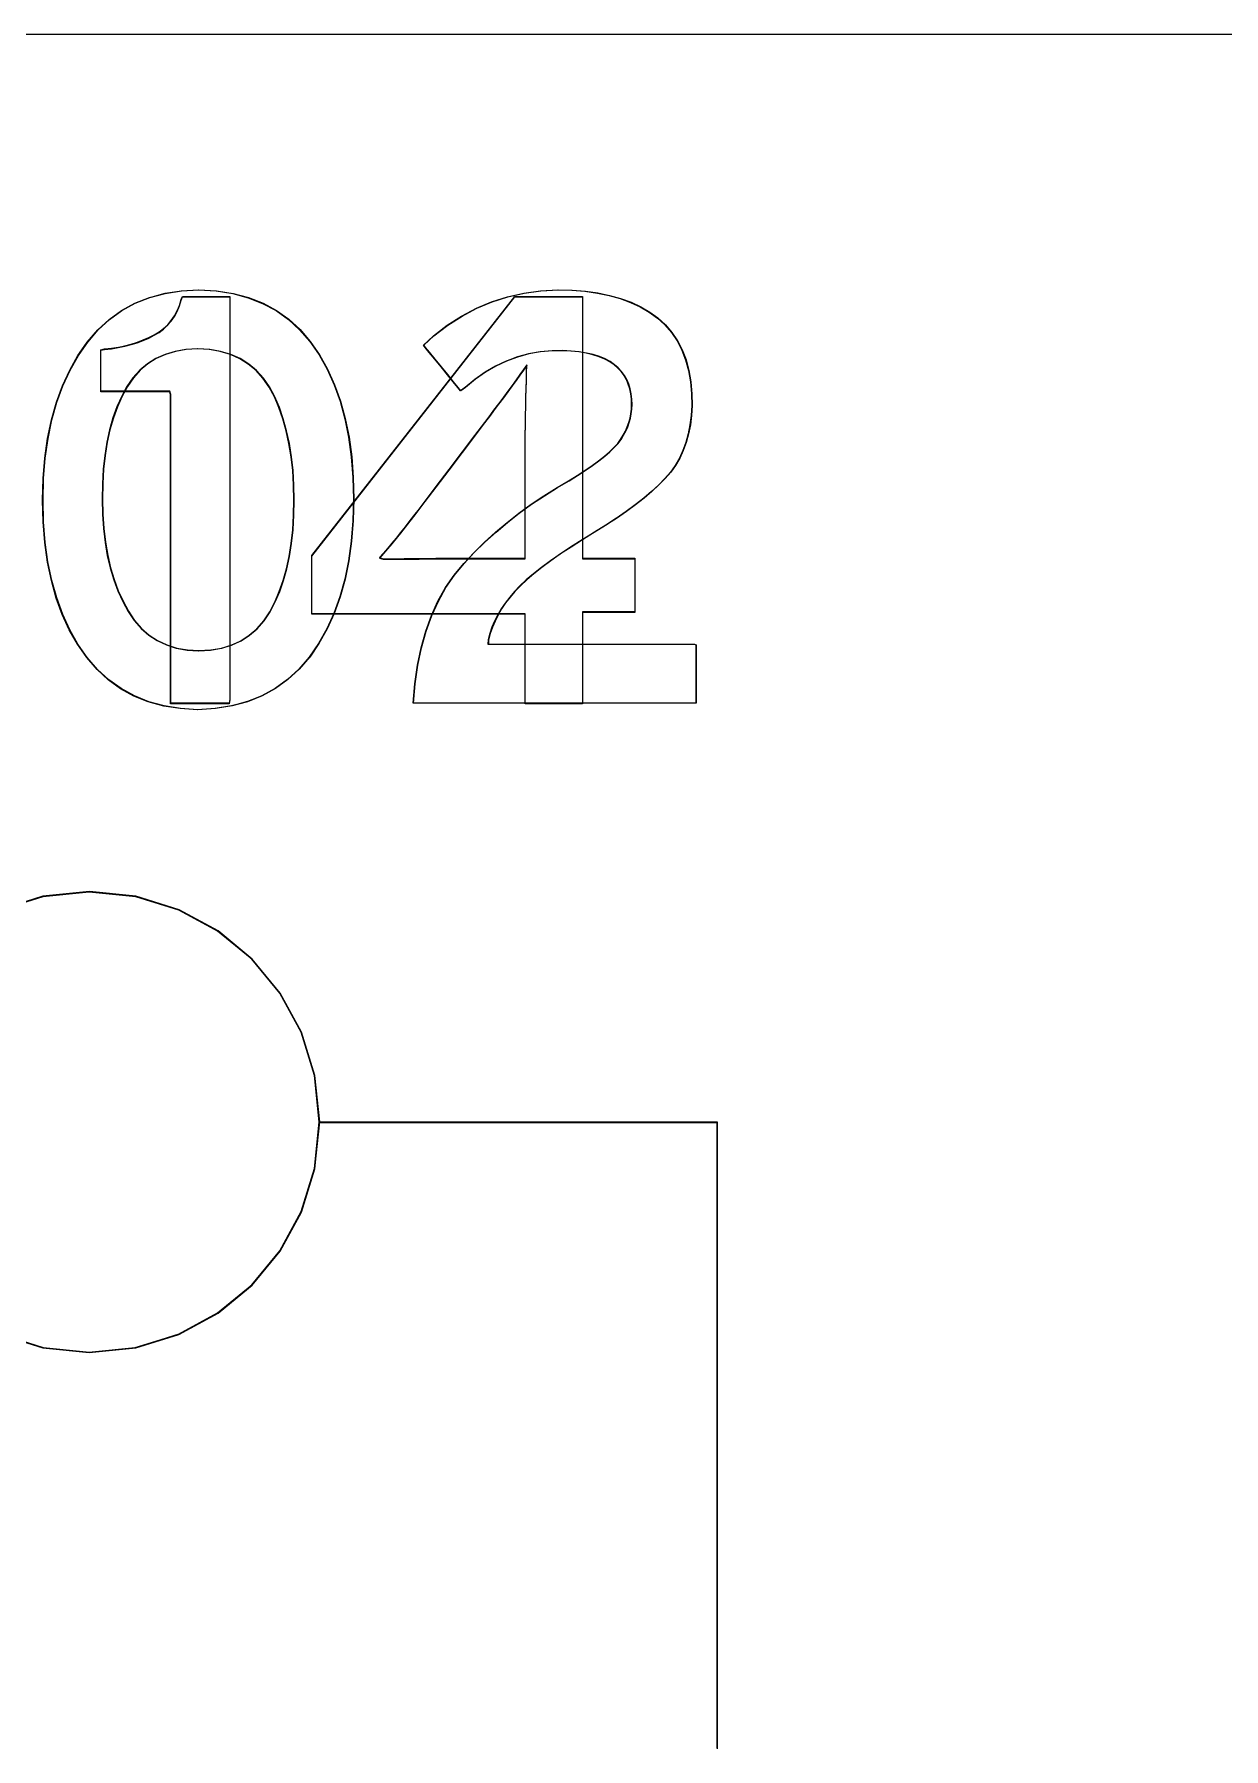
# Model space of a CAD drawing. Extents: x 1 to 47.7, y 0.2 to 35.
# Drawn here: x 38.6083 to 38.8924, y 11.9352 to 12.3447 of the extents above; entities that cross this region are included whole.
import ezdxf

# ---------------------------------------------------------------- set-up
doc = ezdxf.new("R2010")
doc.units = 0
doc.header["$MEASUREMENT"] = 0
for name, color, linetype in [('5_1___24__TARGET_LEDS___12', 7, 'CONTINUOUS'), ('6_2___8__INDEPENDENT_INPUT', 7, 'CONTINUOUS'), ('6_3___8__OPTOISO_INDEPENDE', 7, 'CONTINUOUS'), ('6_4___24__OPTOISO_INDEPEND', 7, 'CONTINUOUS'), ('6_5___8__INDEPENDENT_INPUT', 7, 'CONTINUOUS'), ('6_6___8__INDEPENDENT_INPUT', 7, 'CONTINUOUS'), ('6_7___8__OPTOISO_INDEPENDE', 7, 'CONTINUOUS'), ('6_8___8__OPTOISO_INDEPENDE', 7, 'CONTINUOUS'), ('7_0_____DWG', 7, 'CONTINUOUS')]:
    doc.layers.add(name, color=color, linetype=linetype)

msp = doc.modelspace()

# ---------------------------------------------------------------- linework, layer by layer
at = {"layer": '5_1___24__TARGET_LEDS___12'}
for points in [[(38.64084, 12.18481), (38.64084, 12.18766), (38.64084, 12.19524), (38.64084, 12.20611), (38.64084, 12.21879), (38.64084, 12.23183), (38.64084, 12.24379), (38.64084, 12.25319), (38.64084, 12.2586), (38.64068, 12.25934), (38.63947, 12.25934), (38.63736, 12.25934), (38.63468, 12.25934), (38.63176, 12.25934), (38.62892, 12.25934), (38.62648, 12.25934), (38.62478, 12.25934), (38.62415, 12.25934), (38.62415, 12.25972), (38.62415, 12.26074), (38.62415, 12.26221), (38.62415, 12.26391), (38.62415, 12.26567), (38.62415, 12.26728), (38.62415, 12.26855), (38.62415, 12.26928), (38.62501, 12.26945), (38.6267, 12.26964), (38.62833, 12.2699), (38.62991, 12.27022), (38.63142, 12.27061), (38.63288, 12.27107), (38.63428, 12.27159), (38.63562, 12.27218), (38.6369, 12.27283), (38.63808, 12.27354), (38.63916, 12.27434), (38.64013, 12.27524), (38.64099, 12.27625), (38.64175, 12.27735), (38.64239, 12.27855), (38.64293, 12.27985), (38.64336, 12.28125), (38.64365, 12.28199), (38.64448, 12.28199), (38.64592, 12.28199), (38.64775, 12.28199), (38.64975, 12.28199), (38.65169, 12.28199), (38.65335, 12.28199), (38.65451, 12.28199), (38.65495, 12.28199), (38.65495, 12.27827), (38.65495, 12.26838), (38.65495, 12.25422), (38.65495, 12.23768), (38.65495, 12.22067), (38.65495, 12.20508), (38.65495, 12.19282), (38.65495, 12.18578), (38.65481, 12.18481), (38.65379, 12.18481), (38.652, 12.18481), (38.64974, 12.18481), (38.64727, 12.18481), (38.64487, 12.18481), (38.64282, 12.18481), (38.64138, 12.18481)], [(38.72594, 12.26563), (38.72515, 12.2645), (38.7243, 12.26331), (38.72339, 12.26205), (38.72243, 12.26073), (38.72141, 12.25934), (38.72033, 12.25789), (38.7192, 12.25637), (38.718, 12.25479), (38.71724, 12.25377), (38.71582, 12.25191), (38.71344, 12.24877), (38.71047, 12.24485), (38.70727, 12.24062), (38.70419, 12.23656), (38.70161, 12.23315), (38.69988, 12.23088), (38.69919, 12.22996), (38.69802, 12.22844), (38.69688, 12.22699), (38.69578, 12.2256), (38.69471, 12.22427), (38.69367, 12.22301), (38.69266, 12.22181), (38.69169, 12.22068), (38.69075, 12.21961), (38.69159, 12.21932), (38.69319, 12.21933), (38.69486, 12.21933), (38.6966, 12.21935), (38.6984, 12.21936), (38.70026, 12.21938), (38.70219, 12.21941), (38.70418, 12.21943), (38.70571, 12.21946), (38.7069, 12.21946), (38.70924, 12.21946), (38.71236, 12.21946), (38.71585, 12.21946), (38.71931, 12.21946), (38.72234, 12.21946), (38.72455, 12.21946), (38.72553, 12.21946), (38.72555, 12.22028), (38.72555, 12.22298), (38.72555, 12.22703), (38.72555, 12.23185), (38.72555, 12.23687), (38.72555, 12.24153), (38.72555, 12.24525), (38.72555, 12.24747), (38.72556, 12.24889), (38.7256, 12.25128), (38.72564, 12.25358), (38.72568, 12.2558), (38.72573, 12.25794), (38.72578, 12.25999), (38.72583, 12.26195), (38.72588, 12.26383)]]:
    msp.add_lwpolyline(points, close=True, dxfattribs=at)
for points in [[(38.73924, 12.20664), (38.73924, 12.18481), (38.72555, 12.18481), (38.72555, 12.20618), (38.67457, 12.20618), (38.67457, 12.22008), (38.72309, 12.28199), (38.73924, 12.28199), (38.73924, 12.21946), (38.75171, 12.21946), (38.75171, 12.20664), (38.73924, 12.20664)], [(38.60002, 12.03412), (38.61034, 12.03092), (38.62142, 12.0298), (38.63251, 12.03092), (38.64283, 12.03412), (38.65218, 12.03919), (38.66032, 12.0459), (38.66704, 12.05404), (38.67211, 12.06338), (38.67531, 12.07371), (38.67643, 12.08479), (38.67531, 12.09588), (38.67211, 12.10621), (38.66704, 12.11556), (38.66032, 12.1237), (38.65218, 12.13041), (38.64283, 12.13548), (38.63251, 12.13869), (38.62142, 12.1398), (38.61034, 12.13869), (38.60002, 12.13548)], [(38.67643, 12.08479), (38.77143, 12.08479), (38.77143, 11.93517)]]:
    msp.add_lwpolyline(points, dxfattribs=at)
at = {"layer": '6_2___8__INDEPENDENT_INPUT'}
for points in [[(38.68461, 12.2337), (38.68448, 12.22856), (38.68409, 12.22365), (38.68344, 12.21898), (38.68253, 12.21455), (38.68136, 12.21035), (38.67993, 12.2064), (38.67824, 12.20268), (38.67628, 12.19921), (38.67407, 12.19598), (38.67159, 12.19309), (38.66888, 12.19059), (38.66591, 12.18845), (38.66269, 12.18669), (38.65923, 12.1853), (38.65552, 12.18429), (38.65156, 12.18365), (38.64735, 12.18338), (38.64319, 12.18365), (38.63928, 12.18428), (38.63561, 12.18529), (38.63218, 12.18666), (38.629, 12.1884), (38.62605, 12.19052), (38.62336, 12.193), (38.6209, 12.19586), (38.61869, 12.19904), (38.61674, 12.20247), (38.61505, 12.20614), (38.61362, 12.21007), (38.61245, 12.21424), (38.61154, 12.21866), (38.61089, 12.22334), (38.6105, 12.22826), (38.61037, 12.23343), (38.6105, 12.23859), (38.61089, 12.24352), (38.61155, 12.2482), (38.61247, 12.25264), (38.61366, 12.25684), (38.61511, 12.2608), (38.61682, 12.26452), (38.6188, 12.268), (38.62104, 12.27123), (38.62352, 12.27413), (38.62625, 12.27663), (38.62921, 12.27876), (38.63241, 12.28051), (38.63585, 12.28188), (38.63954, 12.28286), (38.64346, 12.28346), (38.64762, 12.28368), (38.65183, 12.28344), (38.65578, 12.28282), (38.65948, 12.28183), (38.66293, 12.28047), (38.66612, 12.27874), (38.66907, 12.27664), (38.67177, 12.27418), (38.67422, 12.27134), (38.6764, 12.26816), (38.67833, 12.26472), (38.67999, 12.26103), (38.6814, 12.25709), (38.68256, 12.25291), (38.68346, 12.24848), (38.6841, 12.2438), (38.68448, 12.23888)], [(38.69887, 12.18494), (38.69927, 12.1896), (38.6999, 12.19403), (38.70077, 12.19821), (38.70188, 12.20216), (38.70323, 12.20586), (38.70481, 12.20933), (38.70662, 12.21257), (38.70868, 12.21556), (38.71096, 12.21831), (38.7134, 12.22091), (38.71594, 12.22341), (38.71858, 12.22581), (38.72131, 12.22813), (38.72415, 12.23035), (38.72709, 12.23247), (38.73013, 12.23451), (38.73328, 12.23644), (38.73602, 12.23805), (38.73805, 12.23931), (38.73992, 12.24053), (38.74163, 12.24171), (38.74317, 12.24285), (38.74456, 12.24395), (38.74578, 12.24501), (38.74684, 12.24603), (38.74774, 12.247), (38.74846, 12.24796), (38.74906, 12.24894), (38.74959, 12.24994), (38.75004, 12.25096), (38.75041, 12.25199), (38.7507, 12.25304), (38.75091, 12.25411), (38.75104, 12.25519), (38.75108, 12.25629), (38.75104, 12.2576), (38.7509, 12.25886), (38.75064, 12.26006), (38.75029, 12.26119), (38.74982, 12.26225), (38.74925, 12.26324), (38.74858, 12.26416), (38.7478, 12.26501), (38.74691, 12.2658), (38.74585, 12.26654), (38.74465, 12.26718), (38.7433, 12.26774), (38.74182, 12.2682), (38.74019, 12.26857), (38.73842, 12.26886), (38.73652, 12.26905), (38.73446, 12.26916), (38.73206, 12.26914), (38.72921, 12.26888), (38.72644, 12.26838), (38.72374, 12.26765), (38.72111, 12.26667), (38.71855, 12.26546), (38.71607, 12.26401), (38.71366, 12.26232), (38.71132, 12.26039), (38.7102, 12.25959), (38.70955, 12.26038), (38.70845, 12.26173), (38.70706, 12.26344), (38.70554, 12.26531), (38.70404, 12.26715), (38.70273, 12.26876), (38.70177, 12.26994), (38.70131, 12.27051), (38.70376, 12.27271), (38.70705, 12.27523), (38.71046, 12.27742), (38.71398, 12.27928), (38.71763, 12.28082), (38.72141, 12.28203), (38.7253, 12.28291), (38.72932, 12.28346), (38.73347, 12.28368), (38.73678, 12.2836), (38.73993, 12.28335), (38.74291, 12.28294), (38.74572, 12.28236), (38.74836, 12.28161), (38.75084, 12.2807), (38.75315, 12.27963), (38.7553, 12.27838), (38.75727, 12.27696), (38.75905, 12.27532), (38.7606, 12.2735), (38.76194, 12.2715), (38.76307, 12.26932), (38.76398, 12.26696), (38.76467, 12.26443), (38.76514, 12.26172), (38.7654, 12.25883), (38.76543, 12.25606), (38.7653, 12.25369), (38.76502, 12.25142), (38.7646, 12.24927), (38.76403, 12.24723), (38.76332, 12.24529), (38.76247, 12.24347), (38.76148, 12.24175), (38.76034, 12.24014), (38.75901, 12.23862), (38.7575, 12.23708), (38.75581, 12.23552), (38.75396, 12.23394), (38.75193, 12.23235), (38.74974, 12.23073), (38.74737, 12.2291), (38.74484, 12.22745), (38.74213, 12.22577), (38.73923, 12.224), (38.7365, 12.22226), (38.73398, 12.22059), (38.73166, 12.21896), (38.72954, 12.21739), (38.72763, 12.21588), (38.72591, 12.21442), (38.72441, 12.21301), (38.7231, 12.21165), (38.72194, 12.21028), (38.72088, 12.20889), (38.71993, 12.20747), (38.71909, 12.20603), (38.71835, 12.20457), (38.71772, 12.20309), (38.71719, 12.20159), (38.71676, 12.20007), (38.71675, 12.19904), (38.71964, 12.19904), (38.72524, 12.19904), (38.73265, 12.19904), (38.741, 12.19904), (38.7494, 12.19904), (38.75696, 12.19904), (38.7628, 12.19904), (38.76604, 12.19904), (38.76641, 12.19888), (38.76641, 12.19787), (38.76641, 12.19615), (38.76641, 12.19398), (38.76641, 12.19159), (38.76641, 12.18925), (38.76641, 12.1872), (38.76641, 12.18569), (38.76641, 12.18497), (38.76491, 12.18494), (38.75922, 12.18494), (38.7504, 12.18494), (38.73965, 12.18494), (38.72816, 12.18494), (38.71714, 12.18494), (38.70779, 12.18494), (38.7013, 12.18494)], [(38.67038, 12.23343), (38.67031, 12.23705), (38.67009, 12.24051), (38.66973, 12.24383), (38.66922, 12.24699), (38.66856, 12.25), (38.66776, 12.25285), (38.66682, 12.25556), (38.66572, 12.25811), (38.66446, 12.26048), (38.663, 12.26259), (38.66134, 12.26441), (38.65949, 12.26597), (38.65745, 12.26724), (38.65522, 12.26824), (38.65279, 12.26897), (38.65017, 12.26941), (38.64735, 12.26959), (38.64458, 12.26942), (38.64201, 12.26897), (38.63962, 12.26826), (38.63742, 12.26727), (38.6354, 12.26601), (38.63358, 12.26448), (38.63195, 12.26268), (38.63051, 12.2606), (38.62924, 12.25827), (38.62812, 12.25578), (38.62716, 12.25311), (38.62635, 12.25029), (38.62569, 12.2473), (38.62519, 12.24415), (38.62483, 12.24083), (38.62464, 12.23735), (38.62459, 12.2337), (38.62467, 12.2301), (38.6249, 12.22666), (38.62528, 12.22337), (38.62582, 12.22024), (38.62651, 12.21726), (38.62735, 12.21445), (38.62834, 12.21178), (38.62948, 12.20928), (38.63077, 12.20689), (38.63223, 12.20471), (38.63387, 12.20282), (38.6357, 12.20121), (38.63772, 12.1999), (38.63991, 12.19886), (38.6423, 12.19812), (38.64487, 12.19766), (38.64762, 12.19748), (38.65044, 12.19766), (38.65305, 12.19811), (38.65547, 12.19885), (38.65769, 12.19987), (38.65972, 12.20117), (38.66154, 12.20275), (38.66318, 12.20462), (38.66461, 12.20677), (38.66584, 12.20913), (38.66691, 12.21161), (38.66783, 12.21424), (38.66861, 12.21704), (38.66925, 12.22), (38.66974, 12.22312), (38.6701, 12.2264), (38.67031, 12.22983)]]:
    msp.add_lwpolyline(points, close=True, dxfattribs=at)
for points in [[(38.60003, 12.03426), (38.61035, 12.03105), (38.62143, 12.02994), (38.63252, 12.03105), (38.64285, 12.03426), (38.65219, 12.03933), (38.66033, 12.04604), (38.66705, 12.05418), (38.67212, 12.06352), (38.67533, 12.07385), (38.67645, 12.08494), (38.67533, 12.09602), (38.67212, 12.10635), (38.66705, 12.11569), (38.66033, 12.12383), (38.65219, 12.13054), (38.64285, 12.13561), (38.63252, 12.13882), (38.62143, 12.13993), (38.61035, 12.13882), (38.60003, 12.13561)], [(38.67645, 12.08491), (38.77144, 12.08491), (38.77144, 11.93527)]]:
    msp.add_lwpolyline(points, dxfattribs=at)
at = {"layer": '6_3___8__OPTOISO_INDEPENDE'}
for points in [[(38.68461, 12.2337), (38.68448, 12.22856), (38.68409, 12.22365), (38.68344, 12.21898), (38.68253, 12.21455), (38.68136, 12.21035), (38.67993, 12.2064), (38.67824, 12.20268), (38.67628, 12.19921), (38.67407, 12.19598), (38.67159, 12.19309), (38.66888, 12.19059), (38.66591, 12.18845), (38.66269, 12.18669), (38.65923, 12.1853), (38.65552, 12.18429), (38.65156, 12.18365), (38.64735, 12.18338), (38.64319, 12.18365), (38.63928, 12.18428), (38.63561, 12.18529), (38.63218, 12.18666), (38.629, 12.1884), (38.62605, 12.19052), (38.62336, 12.193), (38.6209, 12.19586), (38.61869, 12.19904), (38.61674, 12.20247), (38.61505, 12.20614), (38.61362, 12.21007), (38.61245, 12.21424), (38.61154, 12.21866), (38.61089, 12.22334), (38.6105, 12.22826), (38.61037, 12.23343), (38.6105, 12.23859), (38.61089, 12.24352), (38.61155, 12.2482), (38.61247, 12.25264), (38.61366, 12.25684), (38.61511, 12.2608), (38.61682, 12.26452), (38.6188, 12.268), (38.62104, 12.27123), (38.62352, 12.27413), (38.62625, 12.27663), (38.62921, 12.27876), (38.63241, 12.28051), (38.63585, 12.28188), (38.63954, 12.28286), (38.64346, 12.28346), (38.64762, 12.28368), (38.65183, 12.28344), (38.65578, 12.28282), (38.65948, 12.28183), (38.66293, 12.28047), (38.66612, 12.27874), (38.66907, 12.27664), (38.67177, 12.27418), (38.67422, 12.27134), (38.6764, 12.26816), (38.67833, 12.26472), (38.67999, 12.26103), (38.6814, 12.25709), (38.68256, 12.25291), (38.68346, 12.24848), (38.6841, 12.2438), (38.68448, 12.23888)], [(38.69887, 12.18494), (38.69927, 12.1896), (38.6999, 12.19403), (38.70077, 12.19821), (38.70188, 12.20216), (38.70323, 12.20586), (38.70481, 12.20933), (38.70662, 12.21257), (38.70868, 12.21556), (38.71096, 12.21831), (38.7134, 12.22091), (38.71594, 12.22341), (38.71858, 12.22581), (38.72131, 12.22813), (38.72415, 12.23035), (38.72709, 12.23247), (38.73013, 12.23451), (38.73328, 12.23644), (38.73602, 12.23805), (38.73805, 12.23931), (38.73992, 12.24053), (38.74163, 12.24171), (38.74317, 12.24285), (38.74456, 12.24395), (38.74578, 12.24501), (38.74684, 12.24603), (38.74774, 12.247), (38.74846, 12.24796), (38.74906, 12.24894), (38.74959, 12.24994), (38.75004, 12.25096), (38.75041, 12.25199), (38.7507, 12.25304), (38.75091, 12.25411), (38.75104, 12.25519), (38.75108, 12.25629), (38.75104, 12.2576), (38.7509, 12.25886), (38.75064, 12.26006), (38.75029, 12.26119), (38.74982, 12.26225), (38.74925, 12.26324), (38.74858, 12.26416), (38.7478, 12.26501), (38.74691, 12.2658), (38.74585, 12.26654), (38.74465, 12.26718), (38.7433, 12.26774), (38.74182, 12.2682), (38.74019, 12.26857), (38.73842, 12.26886), (38.73652, 12.26905), (38.73446, 12.26916), (38.73206, 12.26914), (38.72921, 12.26888), (38.72644, 12.26838), (38.72374, 12.26765), (38.72111, 12.26667), (38.71855, 12.26546), (38.71607, 12.26401), (38.71366, 12.26232), (38.71132, 12.26039), (38.7102, 12.25959), (38.70955, 12.26038), (38.70845, 12.26173), (38.70706, 12.26344), (38.70554, 12.26531), (38.70404, 12.26715), (38.70273, 12.26876), (38.70177, 12.26994), (38.70131, 12.27051), (38.70376, 12.27271), (38.70705, 12.27523), (38.71046, 12.27742), (38.71398, 12.27928), (38.71763, 12.28082), (38.72141, 12.28203), (38.7253, 12.28291), (38.72932, 12.28346), (38.73347, 12.28368), (38.73678, 12.2836), (38.73993, 12.28335), (38.74291, 12.28294), (38.74572, 12.28236), (38.74836, 12.28161), (38.75084, 12.2807), (38.75315, 12.27963), (38.7553, 12.27838), (38.75727, 12.27696), (38.75905, 12.27532), (38.7606, 12.2735), (38.76194, 12.2715), (38.76307, 12.26932), (38.76398, 12.26696), (38.76467, 12.26443), (38.76514, 12.26172), (38.7654, 12.25883), (38.76543, 12.25606), (38.7653, 12.25369), (38.76502, 12.25142), (38.7646, 12.24927), (38.76403, 12.24723), (38.76332, 12.24529), (38.76247, 12.24347), (38.76148, 12.24175), (38.76034, 12.24014), (38.75901, 12.23862), (38.7575, 12.23708), (38.75581, 12.23552), (38.75396, 12.23394), (38.75193, 12.23235), (38.74974, 12.23073), (38.74737, 12.2291), (38.74484, 12.22745), (38.74213, 12.22577), (38.73923, 12.224), (38.7365, 12.22226), (38.73398, 12.22059), (38.73166, 12.21896), (38.72954, 12.21739), (38.72763, 12.21588), (38.72591, 12.21442), (38.72441, 12.21301), (38.7231, 12.21165), (38.72194, 12.21028), (38.72088, 12.20889), (38.71993, 12.20747), (38.71909, 12.20603), (38.71835, 12.20457), (38.71772, 12.20309), (38.71719, 12.20159), (38.71676, 12.20007), (38.71675, 12.19904), (38.71964, 12.19904), (38.72524, 12.19904), (38.73265, 12.19904), (38.741, 12.19904), (38.7494, 12.19904), (38.75696, 12.19904), (38.7628, 12.19904), (38.76604, 12.19904), (38.76641, 12.19888), (38.76641, 12.19787), (38.76641, 12.19615), (38.76641, 12.19398), (38.76641, 12.19159), (38.76641, 12.18925), (38.76641, 12.1872), (38.76641, 12.18569), (38.76641, 12.18497), (38.76491, 12.18494), (38.75922, 12.18494), (38.7504, 12.18494), (38.73965, 12.18494), (38.72816, 12.18494), (38.71714, 12.18494), (38.70779, 12.18494), (38.7013, 12.18494)], [(38.67038, 12.23343), (38.67031, 12.23705), (38.67009, 12.24051), (38.66973, 12.24383), (38.66922, 12.24699), (38.66856, 12.25), (38.66776, 12.25285), (38.66682, 12.25556), (38.66572, 12.25811), (38.66446, 12.26048), (38.663, 12.26259), (38.66134, 12.26441), (38.65949, 12.26597), (38.65745, 12.26724), (38.65522, 12.26824), (38.65279, 12.26897), (38.65017, 12.26941), (38.64735, 12.26959), (38.64458, 12.26942), (38.64201, 12.26897), (38.63962, 12.26826), (38.63742, 12.26727), (38.6354, 12.26601), (38.63358, 12.26448), (38.63195, 12.26268), (38.63051, 12.2606), (38.62924, 12.25827), (38.62812, 12.25578), (38.62716, 12.25311), (38.62635, 12.25029), (38.62569, 12.2473), (38.62519, 12.24415), (38.62483, 12.24083), (38.62464, 12.23735), (38.62459, 12.2337), (38.62467, 12.2301), (38.6249, 12.22666), (38.62528, 12.22337), (38.62582, 12.22024), (38.62651, 12.21726), (38.62735, 12.21445), (38.62834, 12.21178), (38.62948, 12.20928), (38.63077, 12.20689), (38.63223, 12.20471), (38.63387, 12.20282), (38.6357, 12.20121), (38.63772, 12.1999), (38.63991, 12.19886), (38.6423, 12.19812), (38.64487, 12.19766), (38.64762, 12.19748), (38.65044, 12.19766), (38.65305, 12.19811), (38.65547, 12.19885), (38.65769, 12.19987), (38.65972, 12.20117), (38.66154, 12.20275), (38.66318, 12.20462), (38.66461, 12.20677), (38.66584, 12.20913), (38.66691, 12.21161), (38.66783, 12.21424), (38.66861, 12.21704), (38.66925, 12.22), (38.66974, 12.22312), (38.6701, 12.2264), (38.67031, 12.22983)]]:
    msp.add_lwpolyline(points, close=True, dxfattribs=at)
for points in [[(38.60003, 12.03424), (38.61035, 12.03103), (38.62143, 12.02991), (38.63252, 12.03103), (38.64285, 12.03424), (38.65219, 12.03931), (38.66033, 12.04602), (38.66705, 12.05416), (38.67212, 12.0635), (38.67533, 12.07383), (38.67645, 12.08491), (38.67533, 12.096), (38.67212, 12.10633), (38.66705, 12.11567), (38.66033, 12.12381), (38.65219, 12.13052), (38.64285, 12.13559), (38.63252, 12.1388), (38.62143, 12.13991), (38.61035, 12.1388), (38.60003, 12.13559)], [(38.67645, 12.08491), (38.77144, 12.08491), (38.77144, 11.93527)]]:
    msp.add_lwpolyline(points, dxfattribs=at)
at = {"layer": '6_4___24__OPTOISO_INDEPEND'}
for points in [[(38.64086, 12.18494), (38.64086, 12.18779), (38.64086, 12.19537), (38.64086, 12.20624), (38.64086, 12.21892), (38.64086, 12.23196), (38.64086, 12.24392), (38.64086, 12.25332), (38.64086, 12.25872), (38.64069, 12.25947), (38.63948, 12.25947), (38.63737, 12.25947), (38.63469, 12.25947), (38.63177, 12.25947), (38.62893, 12.25947), (38.6265, 12.25947), (38.6248, 12.25947), (38.62416, 12.25947), (38.62416, 12.25985), (38.62416, 12.26087), (38.62416, 12.26234), (38.62416, 12.26404), (38.62416, 12.2658), (38.62416, 12.26741), (38.62416, 12.26868), (38.62416, 12.2694), (38.62503, 12.26958), (38.62672, 12.26977), (38.62835, 12.27003), (38.62992, 12.27035), (38.63144, 12.27074), (38.63289, 12.2712), (38.63429, 12.27172), (38.63563, 12.27231), (38.63691, 12.27296), (38.63809, 12.27367), (38.63917, 12.27447), (38.64014, 12.27537), (38.641, 12.27637), (38.64176, 12.27748), (38.64241, 12.27868), (38.64295, 12.27998), (38.64338, 12.28138), (38.64367, 12.28212), (38.64449, 12.28212), (38.64593, 12.28212), (38.64776, 12.28212), (38.64976, 12.28212), (38.6517, 12.28212), (38.65336, 12.28212), (38.65452, 12.28212), (38.65496, 12.28212), (38.65496, 12.2784), (38.65496, 12.26851), (38.65496, 12.25435), (38.65496, 12.23781), (38.65496, 12.2208), (38.65496, 12.20521), (38.65496, 12.19295), (38.65496, 12.18591), (38.65482, 12.18494), (38.6538, 12.18494), (38.65202, 12.18494), (38.64976, 12.18494), (38.64729, 12.18494), (38.64489, 12.18494), (38.64283, 12.18494), (38.6414, 12.18494)], [(38.72595, 12.26576), (38.72516, 12.26463), (38.72431, 12.26344), (38.72341, 12.26218), (38.72244, 12.26086), (38.72142, 12.25947), (38.72034, 12.25802), (38.71921, 12.2565), (38.71802, 12.25492), (38.71725, 12.2539), (38.71583, 12.25204), (38.71346, 12.2489), (38.71049, 12.24498), (38.70728, 12.24075), (38.7042, 12.23669), (38.70162, 12.23328), (38.69989, 12.231), (38.6992, 12.23009), (38.69803, 12.22857), (38.6969, 12.22711), (38.69579, 12.22572), (38.69472, 12.2244), (38.69368, 12.22314), (38.69268, 12.22194), (38.6917, 12.22081), (38.69076, 12.21974), (38.6916, 12.21945), (38.69321, 12.21945), (38.69488, 12.21946), (38.69661, 12.21948), (38.69841, 12.21949), (38.70028, 12.21951), (38.70221, 12.21954), (38.7042, 12.21956), (38.70573, 12.21958), (38.70691, 12.21958), (38.70926, 12.21958), (38.71238, 12.21958), (38.71586, 12.21958), (38.71932, 12.21958), (38.72235, 12.21958), (38.72456, 12.21958), (38.72554, 12.21958), (38.72556, 12.22041), (38.72556, 12.22311), (38.72556, 12.22716), (38.72556, 12.23198), (38.72556, 12.237), (38.72556, 12.24166), (38.72556, 12.24538), (38.72556, 12.2476), (38.72557, 12.24902), (38.72561, 12.25141), (38.72565, 12.25371), (38.72569, 12.25593), (38.72574, 12.25806), (38.72579, 12.26012), (38.72584, 12.26208), (38.7259, 12.26396)]]:
    msp.add_lwpolyline(points, close=True, dxfattribs=at)
for points in [[(38.73926, 12.20677), (38.73926, 12.18494), (38.72556, 12.18494), (38.72556, 12.20631), (38.67459, 12.20631), (38.67459, 12.22021), (38.7231, 12.28212), (38.73926, 12.28212), (38.73926, 12.21958), (38.75172, 12.21958), (38.75172, 12.20677), (38.73926, 12.20677)], [(38.60003, 12.03425), (38.61035, 12.03105), (38.62143, 12.02994), (38.63252, 12.03105), (38.64285, 12.03425), (38.65219, 12.03932), (38.66033, 12.04604), (38.66705, 12.05417), (38.67212, 12.06351), (38.67533, 12.07384), (38.67645, 12.08492), (38.67533, 12.09601), (38.67212, 12.10634), (38.66705, 12.11569), (38.66033, 12.12383), (38.65219, 12.13054), (38.64285, 12.13561), (38.63252, 12.13882), (38.62143, 12.13994), (38.61035, 12.13882), (38.60003, 12.13561)], [(38.67645, 12.08492), (38.77144, 12.08492), (38.77144, 11.93527)]]:
    msp.add_lwpolyline(points, dxfattribs=at)
at = {"layer": '6_5___8__INDEPENDENT_INPUT'}
for points in [[(38.68461, 12.23372), (38.68448, 12.22857), (38.68409, 12.22366), (38.68344, 12.21899), (38.68253, 12.21456), (38.68136, 12.21037), (38.67993, 12.20641), (38.67824, 12.2027), (38.67628, 12.19922), (38.67407, 12.19599), (38.67159, 12.19311), (38.66888, 12.1906), (38.66591, 12.18847), (38.66269, 12.1867), (38.65923, 12.18532), (38.65552, 12.1843), (38.65156, 12.18366), (38.64735, 12.1834), (38.64319, 12.18366), (38.63928, 12.1843), (38.63561, 12.1853), (38.63218, 12.18667), (38.629, 12.18842), (38.62605, 12.19053), (38.62336, 12.19302), (38.6209, 12.19587), (38.61869, 12.19905), (38.61674, 12.20248), (38.61505, 12.20616), (38.61362, 12.21008), (38.61245, 12.21425), (38.61154, 12.21868), (38.61089, 12.22335), (38.6105, 12.22827), (38.61037, 12.23345), (38.6105, 12.23861), (38.61089, 12.24353), (38.61155, 12.24821), (38.61247, 12.25265), (38.61366, 12.25685), (38.61511, 12.26081), (38.61682, 12.26453), (38.6188, 12.26801), (38.62104, 12.27125), (38.62352, 12.27414), (38.62625, 12.27665), (38.62921, 12.27878), (38.63241, 12.28052), (38.63585, 12.28189), (38.63954, 12.28287), (38.64346, 12.28348), (38.64762, 12.2837), (38.65183, 12.28345), (38.65578, 12.28283), (38.65948, 12.28184), (38.66293, 12.28048), (38.66612, 12.27876), (38.66907, 12.27666), (38.67177, 12.27419), (38.67422, 12.27135), (38.6764, 12.26817), (38.67833, 12.26473), (38.67999, 12.26104), (38.6814, 12.25711), (38.68256, 12.25293), (38.68346, 12.24849), (38.6841, 12.24382), (38.68448, 12.23889)], [(38.69887, 12.18496), (38.69927, 12.18962), (38.6999, 12.19404), (38.70077, 12.19822), (38.70188, 12.20217), (38.70323, 12.20588), (38.70481, 12.20935), (38.70662, 12.21258), (38.70868, 12.21557), (38.71096, 12.21833), (38.7134, 12.22092), (38.71594, 12.22342), (38.71858, 12.22583), (38.72131, 12.22814), (38.72415, 12.23036), (38.72709, 12.23249), (38.73013, 12.23452), (38.73328, 12.23646), (38.73602, 12.23807), (38.73805, 12.23933), (38.73992, 12.24055), (38.74163, 12.24173), (38.74317, 12.24287), (38.74456, 12.24396), (38.74578, 12.24502), (38.74684, 12.24604), (38.74774, 12.24702), (38.74846, 12.24798), (38.74906, 12.24896), (38.74959, 12.24996), (38.75004, 12.25097), (38.75041, 12.252), (38.7507, 12.25305), (38.75091, 12.25412), (38.75104, 12.2552), (38.75108, 12.25631), (38.75104, 12.25761), (38.7509, 12.25888), (38.75064, 12.26007), (38.75029, 12.2612), (38.74982, 12.26226), (38.74925, 12.26325), (38.74858, 12.26417), (38.7478, 12.26503), (38.74691, 12.26581), (38.74585, 12.26655), (38.74465, 12.26719), (38.7433, 12.26775), (38.74182, 12.26821), (38.74019, 12.26859), (38.73842, 12.26887), (38.73652, 12.26907), (38.73446, 12.26917), (38.73206, 12.26916), (38.72921, 12.2689), (38.72644, 12.2684), (38.72374, 12.26766), (38.72111, 12.26669), (38.71855, 12.26547), (38.71607, 12.26402), (38.71366, 12.26233), (38.71132, 12.26041), (38.7102, 12.2596), (38.70955, 12.26039), (38.70845, 12.26174), (38.70706, 12.26345), (38.70554, 12.26532), (38.70404, 12.26716), (38.70273, 12.26877), (38.70177, 12.26996), (38.70131, 12.27052), (38.70376, 12.27273), (38.70705, 12.27524), (38.71046, 12.27743), (38.71398, 12.2793), (38.71763, 12.28083), (38.72141, 12.28204), (38.7253, 12.28292), (38.72932, 12.28347), (38.73347, 12.2837), (38.73678, 12.28362), (38.73993, 12.28337), (38.74291, 12.28295), (38.74572, 12.28237), (38.74836, 12.28163), (38.75084, 12.28072), (38.75315, 12.27964), (38.7553, 12.2784), (38.75727, 12.27698), (38.75905, 12.27533), (38.7606, 12.27351), (38.76194, 12.27151), (38.76307, 12.26933), (38.76398, 12.26698), (38.76467, 12.26444), (38.76514, 12.26173), (38.7654, 12.25884), (38.76543, 12.25607), (38.7653, 12.2537), (38.76502, 12.25144), (38.7646, 12.24928), (38.76403, 12.24724), (38.76332, 12.2453), (38.76247, 12.24348), (38.76148, 12.24176), (38.76034, 12.24016), (38.75901, 12.23863), (38.7575, 12.23709), (38.75581, 12.23553), (38.75396, 12.23396), (38.75193, 12.23236), (38.74974, 12.23075), (38.74737, 12.22911), (38.74484, 12.22746), (38.74213, 12.22579), (38.73923, 12.22401), (38.7365, 12.22228), (38.73398, 12.2206), (38.73166, 12.21897), (38.72954, 12.2174), (38.72763, 12.21589), (38.72591, 12.21443), (38.72441, 12.21302), (38.7231, 12.21167), (38.72194, 12.21029), (38.72088, 12.2089), (38.71993, 12.20748), (38.71909, 12.20604), (38.71835, 12.20459), (38.71772, 12.2031), (38.71719, 12.2016), (38.71676, 12.20008), (38.71675, 12.19906), (38.71964, 12.19906), (38.72524, 12.19906), (38.73265, 12.19906), (38.741, 12.19906), (38.7494, 12.19906), (38.75696, 12.19906), (38.7628, 12.19906), (38.76604, 12.19906), (38.76641, 12.19889), (38.76641, 12.19788), (38.76641, 12.19617), (38.76641, 12.19399), (38.76641, 12.19161), (38.76641, 12.18926), (38.76641, 12.18721), (38.76641, 12.1857), (38.76641, 12.18498), (38.76491, 12.18496), (38.75922, 12.18496), (38.7504, 12.18496), (38.73965, 12.18496), (38.72816, 12.18496), (38.71714, 12.18496), (38.70779, 12.18496), (38.7013, 12.18496)], [(38.67038, 12.23345), (38.67031, 12.23706), (38.67009, 12.24053), (38.66973, 12.24384), (38.66922, 12.247), (38.66856, 12.25001), (38.66776, 12.25287), (38.66682, 12.25557), (38.66572, 12.25812), (38.66446, 12.26049), (38.663, 12.2626), (38.66134, 12.26443), (38.65949, 12.26598), (38.65745, 12.26726), (38.65522, 12.26826), (38.65279, 12.26898), (38.65017, 12.26943), (38.64735, 12.2696), (38.64458, 12.26943), (38.64201, 12.26899), (38.63962, 12.26827), (38.63742, 12.26729), (38.6354, 12.26603), (38.63358, 12.2645), (38.63195, 12.26269), (38.63051, 12.26062), (38.62924, 12.25829), (38.62812, 12.25579), (38.62716, 12.25313), (38.62635, 12.2503), (38.62569, 12.24731), (38.62519, 12.24416), (38.62483, 12.24084), (38.62464, 12.23736), (38.62459, 12.23372), (38.62467, 12.23012), (38.6249, 12.22667), (38.62528, 12.22338), (38.62582, 12.22025), (38.62651, 12.21728), (38.62735, 12.21446), (38.62834, 12.2118), (38.62948, 12.20929), (38.63077, 12.2069), (38.63223, 12.20472), (38.63387, 12.20283), (38.6357, 12.20123), (38.63772, 12.19991), (38.63991, 12.19888), (38.6423, 12.19813), (38.64487, 12.19767), (38.64762, 12.1975), (38.65044, 12.19767), (38.65305, 12.19812), (38.65547, 12.19886), (38.65769, 12.19988), (38.65972, 12.20118), (38.66154, 12.20277), (38.66318, 12.20463), (38.66461, 12.20678), (38.66584, 12.20914), (38.66691, 12.21162), (38.66783, 12.21426), (38.66861, 12.21706), (38.66925, 12.22001), (38.66974, 12.22313), (38.6701, 12.22641), (38.67031, 12.22985)]]:
    msp.add_lwpolyline(points, close=True, dxfattribs=at)
for points in [[(38.60004, 12.03426), (38.61036, 12.03105), (38.62143, 12.02994), (38.63252, 12.03105), (38.64285, 12.03426), (38.65219, 12.03933), (38.66033, 12.04604), (38.66705, 12.05418), (38.67212, 12.06352), (38.67533, 12.07385), (38.67645, 12.08494), (38.67533, 12.09602), (38.67212, 12.10635), (38.66705, 12.11569), (38.66033, 12.12383), (38.65219, 12.13054), (38.64285, 12.13561), (38.63252, 12.13882), (38.62143, 12.13993), (38.61036, 12.13882), (38.60004, 12.13561)], [(38.67634, 12.08493), (38.77144, 12.08493), (38.77144, 11.93527)]]:
    msp.add_lwpolyline(points, dxfattribs=at)
at = {"layer": '6_6___8__INDEPENDENT_INPUT'}
for points in [[(38.68461, 12.23371), (38.68448, 12.22856), (38.68409, 12.22366), (38.68344, 12.21899), (38.68253, 12.21455), (38.68136, 12.21036), (38.67993, 12.20641), (38.67824, 12.20269), (38.67628, 12.19921), (38.67407, 12.19598), (38.67159, 12.1931), (38.66888, 12.19059), (38.66591, 12.18846), (38.66269, 12.1867), (38.65923, 12.18531), (38.65552, 12.1843), (38.65156, 12.18366), (38.64735, 12.18339), (38.64319, 12.18365), (38.63928, 12.18429), (38.63561, 12.18529), (38.63218, 12.18667), (38.629, 12.18841), (38.62605, 12.19052), (38.62336, 12.19301), (38.6209, 12.19586), (38.61869, 12.19905), (38.61674, 12.20247), (38.61505, 12.20615), (38.61362, 12.21007), (38.61245, 12.21425), (38.61154, 12.21867), (38.61089, 12.22334), (38.6105, 12.22827), (38.61037, 12.23344), (38.6105, 12.2386), (38.61089, 12.24352), (38.61155, 12.2482), (38.61247, 12.25265), (38.61366, 12.25685), (38.61511, 12.26081), (38.61682, 12.26453), (38.6188, 12.268), (38.62104, 12.27124), (38.62352, 12.27413), (38.62625, 12.27664), (38.62921, 12.27877), (38.63241, 12.28052), (38.63585, 12.28188), (38.63954, 12.28287), (38.64346, 12.28347), (38.64762, 12.28369), (38.65183, 12.28344), (38.65578, 12.28282), (38.65948, 12.28183), (38.66293, 12.28048), (38.66612, 12.27875), (38.66907, 12.27665), (38.67177, 12.27418), (38.67422, 12.27135), (38.6764, 12.26816), (38.67833, 12.26472), (38.67999, 12.26104), (38.6814, 12.2571), (38.68256, 12.25292), (38.68346, 12.24849), (38.6841, 12.24381), (38.68448, 12.23888)], [(38.69887, 12.18495), (38.69927, 12.18961), (38.6999, 12.19403), (38.70077, 12.19822), (38.70188, 12.20216), (38.70323, 12.20587), (38.70481, 12.20934), (38.70662, 12.21257), (38.70868, 12.21557), (38.71096, 12.21832), (38.7134, 12.22092), (38.71594, 12.22341), (38.71858, 12.22582), (38.72131, 12.22813), (38.72415, 12.23035), (38.72709, 12.23248), (38.73013, 12.23451), (38.73328, 12.23645), (38.73602, 12.23806), (38.73805, 12.23932), (38.73992, 12.24054), (38.74163, 12.24172), (38.74317, 12.24286), (38.74456, 12.24396), (38.74578, 12.24502), (38.74684, 12.24603), (38.74774, 12.24701), (38.74846, 12.24797), (38.74906, 12.24895), (38.74959, 12.24995), (38.75004, 12.25096), (38.75041, 12.252), (38.7507, 12.25305), (38.75091, 12.25411), (38.75104, 12.2552), (38.75108, 12.2563), (38.75104, 12.2576), (38.7509, 12.25887), (38.75064, 12.26007), (38.75029, 12.26119), (38.74982, 12.26225), (38.74925, 12.26324), (38.74858, 12.26417), (38.7478, 12.26502), (38.74691, 12.26581), (38.74585, 12.26654), (38.74465, 12.26719), (38.7433, 12.26774), (38.74182, 12.26821), (38.74019, 12.26858), (38.73842, 12.26887), (38.73652, 12.26906), (38.73446, 12.26917), (38.73206, 12.26915), (38.72921, 12.26889), (38.72644, 12.26839), (38.72374, 12.26765), (38.72111, 12.26668), (38.71855, 12.26547), (38.71607, 12.26401), (38.71366, 12.26233), (38.71132, 12.2604), (38.7102, 12.25959), (38.70955, 12.26039), (38.70845, 12.26174), (38.70706, 12.26344), (38.70554, 12.26532), (38.70404, 12.26716), (38.70273, 12.26877), (38.70177, 12.26995), (38.70131, 12.27051), (38.70376, 12.27272), (38.70705, 12.27524), (38.71046, 12.27743), (38.71398, 12.27929), (38.71763, 12.28082), (38.72141, 12.28203), (38.7253, 12.28291), (38.72932, 12.28347), (38.73347, 12.28369), (38.73678, 12.28361), (38.73993, 12.28336), (38.74291, 12.28295), (38.74572, 12.28237), (38.74836, 12.28162), (38.75084, 12.28071), (38.75315, 12.27963), (38.7553, 12.27839), (38.75727, 12.27697), (38.75905, 12.27532), (38.7606, 12.2735), (38.76194, 12.2715), (38.76307, 12.26932), (38.76398, 12.26697), (38.76467, 12.26444), (38.76514, 12.26172), (38.7654, 12.25884), (38.76543, 12.25607), (38.7653, 12.25369), (38.76502, 12.25143), (38.7646, 12.24928), (38.76403, 12.24723), (38.76332, 12.2453), (38.76247, 12.24347), (38.76148, 12.24176), (38.76034, 12.24015), (38.75901, 12.23862), (38.7575, 12.23708), (38.75581, 12.23553), (38.75396, 12.23395), (38.75193, 12.23235), (38.74974, 12.23074), (38.74737, 12.2291), (38.74484, 12.22745), (38.74213, 12.22577), (38.73923, 12.224), (38.7365, 12.22227), (38.73398, 12.22059), (38.73166, 12.21897), (38.72954, 12.2174), (38.72763, 12.21588), (38.72591, 12.21442), (38.72441, 12.21302), (38.7231, 12.21166), (38.72194, 12.21029), (38.72088, 12.20889), (38.71993, 12.20748), (38.71909, 12.20604), (38.71835, 12.20458), (38.71772, 12.2031), (38.71719, 12.2016), (38.71676, 12.20008), (38.71675, 12.19905), (38.71964, 12.19905), (38.72524, 12.19905), (38.73265, 12.19905), (38.741, 12.19905), (38.7494, 12.19905), (38.75696, 12.19905), (38.7628, 12.19905), (38.76604, 12.19905), (38.76641, 12.19889), (38.76641, 12.19788), (38.76641, 12.19616), (38.76641, 12.19398), (38.76641, 12.1916), (38.76641, 12.18925), (38.76641, 12.1872), (38.76641, 12.18569), (38.76641, 12.18498), (38.76491, 12.18495), (38.75922, 12.18495), (38.7504, 12.18495), (38.73965, 12.18495), (38.72816, 12.18495), (38.71714, 12.18495), (38.70779, 12.18495), (38.7013, 12.18495)], [(38.67038, 12.23344), (38.67031, 12.23706), (38.67009, 12.24052), (38.66973, 12.24383), (38.66922, 12.24699), (38.66856, 12.25), (38.66776, 12.25286), (38.66682, 12.25556), (38.66572, 12.25811), (38.66446, 12.26049), (38.663, 12.26259), (38.66134, 12.26442), (38.65949, 12.26598), (38.65745, 12.26725), (38.65522, 12.26825), (38.65279, 12.26898), (38.65017, 12.26942), (38.64735, 12.26959), (38.64458, 12.26942), (38.64201, 12.26898), (38.63962, 12.26827), (38.63742, 12.26728), (38.6354, 12.26602), (38.63358, 12.26449), (38.63195, 12.26269), (38.63051, 12.26061), (38.62924, 12.25828), (38.62812, 12.25578), (38.62716, 12.25312), (38.62635, 12.25029), (38.62569, 12.2473), (38.62519, 12.24415), (38.62483, 12.24084), (38.62464, 12.23735), (38.62459, 12.23371), (38.62467, 12.23011), (38.6249, 12.22667), (38.62528, 12.22338), (38.62582, 12.22025), (38.62651, 12.21727), (38.62735, 12.21445), (38.62834, 12.21179), (38.62948, 12.20928), (38.63077, 12.20689), (38.63223, 12.20472), (38.63387, 12.20283), (38.6357, 12.20122), (38.63772, 12.1999), (38.63991, 12.19887), (38.6423, 12.19812), (38.64487, 12.19766), (38.64762, 12.19749), (38.65044, 12.19766), (38.65305, 12.19812), (38.65547, 12.19885), (38.65769, 12.19987), (38.65972, 12.20118), (38.66154, 12.20276), (38.66318, 12.20463), (38.66461, 12.20677), (38.66584, 12.20913), (38.66691, 12.21161), (38.66783, 12.21425), (38.66861, 12.21705), (38.66925, 12.22001), (38.66974, 12.22312), (38.6701, 12.2264), (38.67031, 12.22984)]]:
    msp.add_lwpolyline(points, close=True, dxfattribs=at)
for points in [[(38.60003, 12.03424), (38.61035, 12.03103), (38.62143, 12.02991), (38.63252, 12.03103), (38.64285, 12.03424), (38.65219, 12.03931), (38.66033, 12.04602), (38.66705, 12.05416), (38.67212, 12.0635), (38.67533, 12.07383), (38.67645, 12.08491), (38.67533, 12.096), (38.67212, 12.10633), (38.66705, 12.11567), (38.66033, 12.12381), (38.65219, 12.13052), (38.64285, 12.13559), (38.63252, 12.1388), (38.62143, 12.13991), (38.61035, 12.1388), (38.60003, 12.13559)], [(38.67645, 12.08491), (38.77144, 12.08491), (38.77144, 11.93527)]]:
    msp.add_lwpolyline(points, dxfattribs=at)
at = {"layer": '6_7___8__OPTOISO_INDEPENDE'}
for points in [[(38.68461, 12.2337), (38.68448, 12.22856), (38.68409, 12.22365), (38.68344, 12.21898), (38.68253, 12.21455), (38.68136, 12.21035), (38.67993, 12.2064), (38.67824, 12.20268), (38.67628, 12.19921), (38.67407, 12.19598), (38.67159, 12.19309), (38.66888, 12.19059), (38.66591, 12.18845), (38.66269, 12.18669), (38.65923, 12.1853), (38.65552, 12.18429), (38.65156, 12.18365), (38.64735, 12.18338), (38.64319, 12.18365), (38.63928, 12.18428), (38.63561, 12.18529), (38.63218, 12.18666), (38.629, 12.1884), (38.62605, 12.19052), (38.62336, 12.193), (38.6209, 12.19586), (38.61869, 12.19904), (38.61674, 12.20247), (38.61505, 12.20614), (38.61362, 12.21007), (38.61245, 12.21424), (38.61154, 12.21866), (38.61089, 12.22334), (38.6105, 12.22826), (38.61037, 12.23343), (38.6105, 12.23859), (38.61089, 12.24352), (38.61155, 12.2482), (38.61247, 12.25264), (38.61366, 12.25684), (38.61511, 12.2608), (38.61682, 12.26452), (38.6188, 12.268), (38.62104, 12.27123), (38.62352, 12.27413), (38.62625, 12.27663), (38.62921, 12.27876), (38.63241, 12.28051), (38.63585, 12.28188), (38.63954, 12.28286), (38.64346, 12.28346), (38.64762, 12.28368), (38.65183, 12.28344), (38.65578, 12.28282), (38.65948, 12.28183), (38.66293, 12.28047), (38.66612, 12.27874), (38.66907, 12.27664), (38.67177, 12.27418), (38.67422, 12.27134), (38.6764, 12.26816), (38.67833, 12.26472), (38.67999, 12.26103), (38.6814, 12.25709), (38.68256, 12.25291), (38.68346, 12.24848), (38.6841, 12.2438), (38.68448, 12.23888)], [(38.69887, 12.18494), (38.69927, 12.1896), (38.6999, 12.19403), (38.70077, 12.19821), (38.70188, 12.20216), (38.70323, 12.20586), (38.70481, 12.20933), (38.70662, 12.21257), (38.70868, 12.21556), (38.71096, 12.21831), (38.7134, 12.22091), (38.71594, 12.22341), (38.71858, 12.22581), (38.72131, 12.22813), (38.72415, 12.23035), (38.72709, 12.23247), (38.73013, 12.23451), (38.73328, 12.23644), (38.73602, 12.23805), (38.73805, 12.23931), (38.73992, 12.24053), (38.74163, 12.24171), (38.74317, 12.24285), (38.74456, 12.24395), (38.74578, 12.24501), (38.74684, 12.24603), (38.74774, 12.247), (38.74846, 12.24796), (38.74906, 12.24894), (38.74959, 12.24994), (38.75004, 12.25096), (38.75041, 12.25199), (38.7507, 12.25304), (38.75091, 12.25411), (38.75104, 12.25519), (38.75108, 12.25629), (38.75104, 12.2576), (38.7509, 12.25886), (38.75064, 12.26006), (38.75029, 12.26119), (38.74982, 12.26225), (38.74925, 12.26324), (38.74858, 12.26416), (38.7478, 12.26501), (38.74691, 12.2658), (38.74585, 12.26654), (38.74465, 12.26718), (38.7433, 12.26774), (38.74182, 12.2682), (38.74019, 12.26857), (38.73842, 12.26886), (38.73652, 12.26905), (38.73446, 12.26916), (38.73206, 12.26914), (38.72921, 12.26888), (38.72644, 12.26838), (38.72374, 12.26765), (38.72111, 12.26667), (38.71855, 12.26546), (38.71607, 12.26401), (38.71366, 12.26232), (38.71132, 12.26039), (38.7102, 12.25959), (38.70955, 12.26038), (38.70845, 12.26173), (38.70706, 12.26344), (38.70554, 12.26531), (38.70404, 12.26715), (38.70273, 12.26876), (38.70177, 12.26994), (38.70131, 12.27051), (38.70376, 12.27271), (38.70705, 12.27523), (38.71046, 12.27742), (38.71398, 12.27928), (38.71763, 12.28082), (38.72141, 12.28203), (38.7253, 12.28291), (38.72932, 12.28346), (38.73347, 12.28368), (38.73678, 12.2836), (38.73993, 12.28335), (38.74291, 12.28294), (38.74572, 12.28236), (38.74836, 12.28161), (38.75084, 12.2807), (38.75315, 12.27963), (38.7553, 12.27838), (38.75727, 12.27696), (38.75905, 12.27532), (38.7606, 12.2735), (38.76194, 12.2715), (38.76307, 12.26932), (38.76398, 12.26696), (38.76467, 12.26443), (38.76514, 12.26172), (38.7654, 12.25883), (38.76543, 12.25606), (38.7653, 12.25369), (38.76502, 12.25142), (38.7646, 12.24927), (38.76403, 12.24723), (38.76332, 12.24529), (38.76247, 12.24347), (38.76148, 12.24175), (38.76034, 12.24014), (38.75901, 12.23862), (38.7575, 12.23708), (38.75581, 12.23552), (38.75396, 12.23394), (38.75193, 12.23235), (38.74974, 12.23073), (38.74737, 12.2291), (38.74484, 12.22745), (38.74213, 12.22577), (38.73923, 12.224), (38.7365, 12.22226), (38.73398, 12.22059), (38.73166, 12.21896), (38.72954, 12.21739), (38.72763, 12.21588), (38.72591, 12.21442), (38.72441, 12.21301), (38.7231, 12.21165), (38.72194, 12.21028), (38.72088, 12.20889), (38.71993, 12.20747), (38.71909, 12.20603), (38.71835, 12.20457), (38.71772, 12.20309), (38.71719, 12.20159), (38.71676, 12.20007), (38.71675, 12.19904), (38.71964, 12.19904), (38.72524, 12.19904), (38.73265, 12.19904), (38.741, 12.19904), (38.7494, 12.19904), (38.75696, 12.19904), (38.7628, 12.19904), (38.76604, 12.19904), (38.76641, 12.19888), (38.76641, 12.19787), (38.76641, 12.19615), (38.76641, 12.19398), (38.76641, 12.19159), (38.76641, 12.18925), (38.76641, 12.1872), (38.76641, 12.18569), (38.76641, 12.18497), (38.76491, 12.18494), (38.75922, 12.18494), (38.7504, 12.18494), (38.73965, 12.18494), (38.72816, 12.18494), (38.71714, 12.18494), (38.70779, 12.18494), (38.7013, 12.18494)], [(38.67038, 12.23343), (38.67031, 12.23705), (38.67009, 12.24051), (38.66973, 12.24383), (38.66922, 12.24699), (38.66856, 12.25), (38.66776, 12.25285), (38.66682, 12.25556), (38.66572, 12.25811), (38.66446, 12.26048), (38.663, 12.26259), (38.66134, 12.26441), (38.65949, 12.26597), (38.65745, 12.26724), (38.65522, 12.26824), (38.65279, 12.26897), (38.65017, 12.26941), (38.64735, 12.26959), (38.64458, 12.26942), (38.64201, 12.26897), (38.63962, 12.26826), (38.63742, 12.26727), (38.6354, 12.26601), (38.63358, 12.26448), (38.63195, 12.26268), (38.63051, 12.2606), (38.62924, 12.25827), (38.62812, 12.25578), (38.62716, 12.25311), (38.62635, 12.25029), (38.62569, 12.2473), (38.62519, 12.24415), (38.62483, 12.24083), (38.62464, 12.23735), (38.62459, 12.2337), (38.62467, 12.2301), (38.6249, 12.22666), (38.62528, 12.22337), (38.62582, 12.22024), (38.62651, 12.21726), (38.62735, 12.21445), (38.62834, 12.21178), (38.62948, 12.20928), (38.63077, 12.20689), (38.63223, 12.20471), (38.63387, 12.20282), (38.6357, 12.20121), (38.63772, 12.1999), (38.63991, 12.19886), (38.6423, 12.19812), (38.64487, 12.19766), (38.64762, 12.19748), (38.65044, 12.19766), (38.65305, 12.19811), (38.65547, 12.19885), (38.65769, 12.19987), (38.65972, 12.20117), (38.66154, 12.20275), (38.66318, 12.20462), (38.66461, 12.20677), (38.66584, 12.20913), (38.66691, 12.21161), (38.66783, 12.21424), (38.66861, 12.21704), (38.66925, 12.22), (38.66974, 12.22312), (38.6701, 12.2264), (38.67031, 12.22983)]]:
    msp.add_lwpolyline(points, close=True, dxfattribs=at)
for points in [[(38.60003, 12.03426), (38.61035, 12.03105), (38.62143, 12.02994), (38.63252, 12.03105), (38.64285, 12.03426), (38.65219, 12.03933), (38.66033, 12.04604), (38.66705, 12.05418), (38.67212, 12.06352), (38.67533, 12.07385), (38.67645, 12.08494), (38.67533, 12.09602), (38.67212, 12.10635), (38.66705, 12.11569), (38.66033, 12.12383), (38.65219, 12.13054), (38.64285, 12.13561), (38.63252, 12.13882), (38.62143, 12.13993), (38.61035, 12.13882), (38.60003, 12.13561)], [(38.67645, 12.08491), (38.77144, 12.08491), (38.77144, 11.93527)]]:
    msp.add_lwpolyline(points, dxfattribs=at)
at = {"layer": '6_8___8__OPTOISO_INDEPENDE'}
for points in [[(38.68452, 12.2337), (38.68439, 12.22855), (38.684, 12.22364), (38.68335, 12.21897), (38.68243, 12.21454), (38.68126, 12.21035), (38.67983, 12.20639), (38.67814, 12.20268), (38.67619, 12.1992), (38.67397, 12.19597), (38.6715, 12.19309), (38.66878, 12.19058), (38.66581, 12.18844), (38.6626, 12.18668), (38.65914, 12.1853), (38.65542, 12.18428), (38.65147, 12.18364), (38.64726, 12.18338), (38.6431, 12.18364), (38.63918, 12.18427), (38.63551, 12.18528), (38.63208, 12.18665), (38.62889, 12.1884), (38.62595, 12.19051), (38.62326, 12.19299), (38.6208, 12.19585), (38.6186, 12.19903), (38.61664, 12.20246), (38.61495, 12.20614), (38.61352, 12.21006), (38.61235, 12.21423), (38.61144, 12.21866), (38.61079, 12.22333), (38.6104, 12.22825), (38.61027, 12.23343), (38.6104, 12.23859), (38.6108, 12.24351), (38.61146, 12.24819), (38.61238, 12.25263), (38.61356, 12.25683), (38.61501, 12.26079), (38.61673, 12.26451), (38.6187, 12.26799), (38.62094, 12.27123), (38.62343, 12.27412), (38.62615, 12.27663), (38.62911, 12.27876), (38.63232, 12.2805), (38.63576, 12.28187), (38.63944, 12.28285), (38.64336, 12.28346), (38.64753, 12.28368), (38.65173, 12.28343), (38.65568, 12.28281), (38.65938, 12.28182), (38.66283, 12.28046), (38.66603, 12.27874), (38.66898, 12.27664), (38.67167, 12.27417), (38.67412, 12.27133), (38.67631, 12.26815), (38.67823, 12.26471), (38.6799, 12.26102), (38.68131, 12.25709), (38.68246, 12.25291), (38.68336, 12.24847), (38.684, 12.2438), (38.68439, 12.23887)], [(38.69877, 12.18494), (38.69917, 12.1896), (38.69981, 12.19402), (38.70068, 12.1982), (38.70179, 12.20215), (38.70313, 12.20586), (38.70471, 12.20933), (38.70653, 12.21256), (38.70858, 12.21555), (38.71087, 12.21831), (38.71331, 12.2209), (38.71584, 12.2234), (38.71848, 12.22581), (38.72122, 12.22812), (38.72406, 12.23034), (38.727, 12.23247), (38.73004, 12.2345), (38.73318, 12.23644), (38.73593, 12.23805), (38.73796, 12.23931), (38.73983, 12.24053), (38.74153, 12.24171), (38.74308, 12.24285), (38.74446, 12.24394), (38.74569, 12.245), (38.74675, 12.24602), (38.74765, 12.247), (38.74836, 12.24796), (38.74897, 12.24894), (38.7495, 12.24994), (38.74994, 12.25095), (38.75031, 12.25198), (38.7506, 12.25303), (38.75081, 12.2541), (38.75094, 12.25518), (38.75099, 12.25629), (38.75095, 12.25759), (38.7508, 12.25886), (38.75055, 12.26005), (38.75019, 12.26118), (38.74973, 12.26224), (38.74916, 12.26323), (38.74848, 12.26415), (38.7477, 12.26501), (38.74681, 12.26579), (38.74575, 12.26653), (38.74455, 12.26717), (38.74321, 12.26773), (38.74172, 12.26819), (38.7401, 12.26857), (38.73833, 12.26885), (38.73642, 12.26905), (38.73437, 12.26915), (38.73196, 12.26914), (38.72912, 12.26888), (38.72635, 12.26838), (38.72365, 12.26764), (38.72102, 12.26667), (38.71846, 12.26545), (38.71597, 12.264), (38.71356, 12.26231), (38.71122, 12.26039), (38.7101, 12.25958), (38.70946, 12.26037), (38.70836, 12.26172), (38.70697, 12.26343), (38.70545, 12.2653), (38.70395, 12.26714), (38.70264, 12.26875), (38.70167, 12.26994), (38.70122, 12.2705), (38.70367, 12.27271), (38.70695, 12.27522), (38.71036, 12.27741), (38.71389, 12.27928), (38.71754, 12.28081), (38.72131, 12.28202), (38.72521, 12.2829), (38.72923, 12.28345), (38.73337, 12.28368), (38.73669, 12.28359), (38.73983, 12.28335), (38.74281, 12.28293), (38.74562, 12.28235), (38.74827, 12.28161), (38.75074, 12.2807), (38.75306, 12.27962), (38.7552, 12.27838), (38.75718, 12.27696), (38.75895, 12.27531), (38.76051, 12.27349), (38.76185, 12.27149), (38.76297, 12.26931), (38.76388, 12.26695), (38.76457, 12.26442), (38.76505, 12.26171), (38.7653, 12.25882), (38.76534, 12.25605), (38.7652, 12.25368), (38.76492, 12.25142), (38.7645, 12.24926), (38.76394, 12.24722), (38.76323, 12.24528), (38.76238, 12.24346), (38.76138, 12.24174), (38.76024, 12.24014), (38.75892, 12.23861), (38.7574, 12.23707), (38.75572, 12.23551), (38.75386, 12.23394), (38.75184, 12.23234), (38.74964, 12.23073), (38.74728, 12.22909), (38.74474, 12.22743), (38.74204, 12.22576), (38.73913, 12.22399), (38.73641, 12.22225), (38.73388, 12.22058), (38.73156, 12.21895), (38.72944, 12.21738), (38.72753, 12.21587), (38.72582, 12.21441), (38.72431, 12.213), (38.72301, 12.21165), (38.72185, 12.21027), (38.72079, 12.20888), (38.71984, 12.20746), (38.71899, 12.20602), (38.71825, 12.20456), (38.71762, 12.20308), (38.71709, 12.20158), (38.71667, 12.20006), (38.71665, 12.19904), (38.71955, 12.19904), (38.72514, 12.19904), (38.73255, 12.19904), (38.7409, 12.19904), (38.7493, 12.19904), (38.75686, 12.19904), (38.7627, 12.19904), (38.76593, 12.19904), (38.7663, 12.19887), (38.7663, 12.19786), (38.7663, 12.19615), (38.7663, 12.19397), (38.7663, 12.19158), (38.7663, 12.18924), (38.7663, 12.18719), (38.7663, 12.18568), (38.7663, 12.18496), (38.76481, 12.18494), (38.75911, 12.18494), (38.75029, 12.18494), (38.73954, 12.18494), (38.72806, 12.18494), (38.71704, 12.18494), (38.70769, 12.18494), (38.7012, 12.18494)], [(38.67029, 12.23343), (38.67022, 12.23704), (38.67, 12.24051), (38.66963, 12.24382), (38.66912, 12.24698), (38.66847, 12.24999), (38.66767, 12.25285), (38.66672, 12.25555), (38.66563, 12.2581), (38.66437, 12.26047), (38.6629, 12.26258), (38.66125, 12.26441), (38.6594, 12.26596), (38.65736, 12.26724), (38.65512, 12.26824), (38.65269, 12.26896), (38.65007, 12.26941), (38.64726, 12.26958), (38.64449, 12.26941), (38.64191, 12.26897), (38.63952, 12.26826), (38.63732, 12.26727), (38.63531, 12.26601), (38.63349, 12.26448), (38.63185, 12.26267), (38.63041, 12.26059), (38.62915, 12.25827), (38.62803, 12.25577), (38.62707, 12.2531), (38.62625, 12.25028), (38.6256, 12.24729), (38.62509, 12.24414), (38.62474, 12.24082), (38.62454, 12.23734), (38.6245, 12.2337), (38.62457, 12.2301), (38.6248, 12.22665), (38.62519, 12.22336), (38.62572, 12.22023), (38.62641, 12.21726), (38.62725, 12.21444), (38.62824, 12.21178), (38.62939, 12.20927), (38.63068, 12.20688), (38.63214, 12.2047), (38.63378, 12.20281), (38.63561, 12.20121), (38.63762, 12.19989), (38.63982, 12.19886), (38.6422, 12.19811), (38.64477, 12.19765), (38.64753, 12.19748), (38.65034, 12.19765), (38.65296, 12.1981), (38.65537, 12.19884), (38.6576, 12.19986), (38.65962, 12.20116), (38.66145, 12.20275), (38.66308, 12.20461), (38.66452, 12.20676), (38.66575, 12.20912), (38.66681, 12.2116), (38.66773, 12.21424), (38.66851, 12.21703), (38.66915, 12.21999), (38.66965, 12.22311), (38.67, 12.22639), (38.67022, 12.22983)]]:
    msp.add_lwpolyline(points, close=True, dxfattribs=at)
for points in [[(38.59993, 12.03423), (38.61025, 12.03103), (38.62132, 12.02991), (38.63241, 12.03103), (38.64274, 12.03423), (38.65208, 12.0393), (38.66022, 12.04602), (38.66694, 12.05415), (38.67201, 12.0635), (38.67522, 12.07382), (38.67634, 12.08491), (38.67522, 12.09599), (38.67201, 12.10632), (38.66694, 12.11566), (38.66022, 12.1238), (38.65208, 12.13052), (38.64274, 12.13559), (38.63241, 12.13879), (38.62132, 12.13991), (38.61025, 12.13879), (38.59993, 12.13559)], [(38.67634, 12.08491), (38.77133, 12.08491), (38.77133, 11.93528)]]:
    msp.add_lwpolyline(points, dxfattribs=at)
at = {"layer": '7_0_____DWG'}
msp.add_lwpolyline([(37.49377, 12.34475), (37.67755, 12.34475), (37.85981, 12.34475), (38.04044, 12.34475), (38.21936, 12.34475), (38.39647, 12.34475), (38.57167, 12.34475), (38.74487, 12.34475), (38.91598, 12.34475), (39.00071, 12.34475), (39.08489, 12.34475), (39.16849, 12.34475), (39.25151, 12.34475), (39.33393, 12.34475), (39.41575, 12.34475), (39.49694, 12.34475)], dxfattribs=at)

doc.saveas('drawing.dxf')
